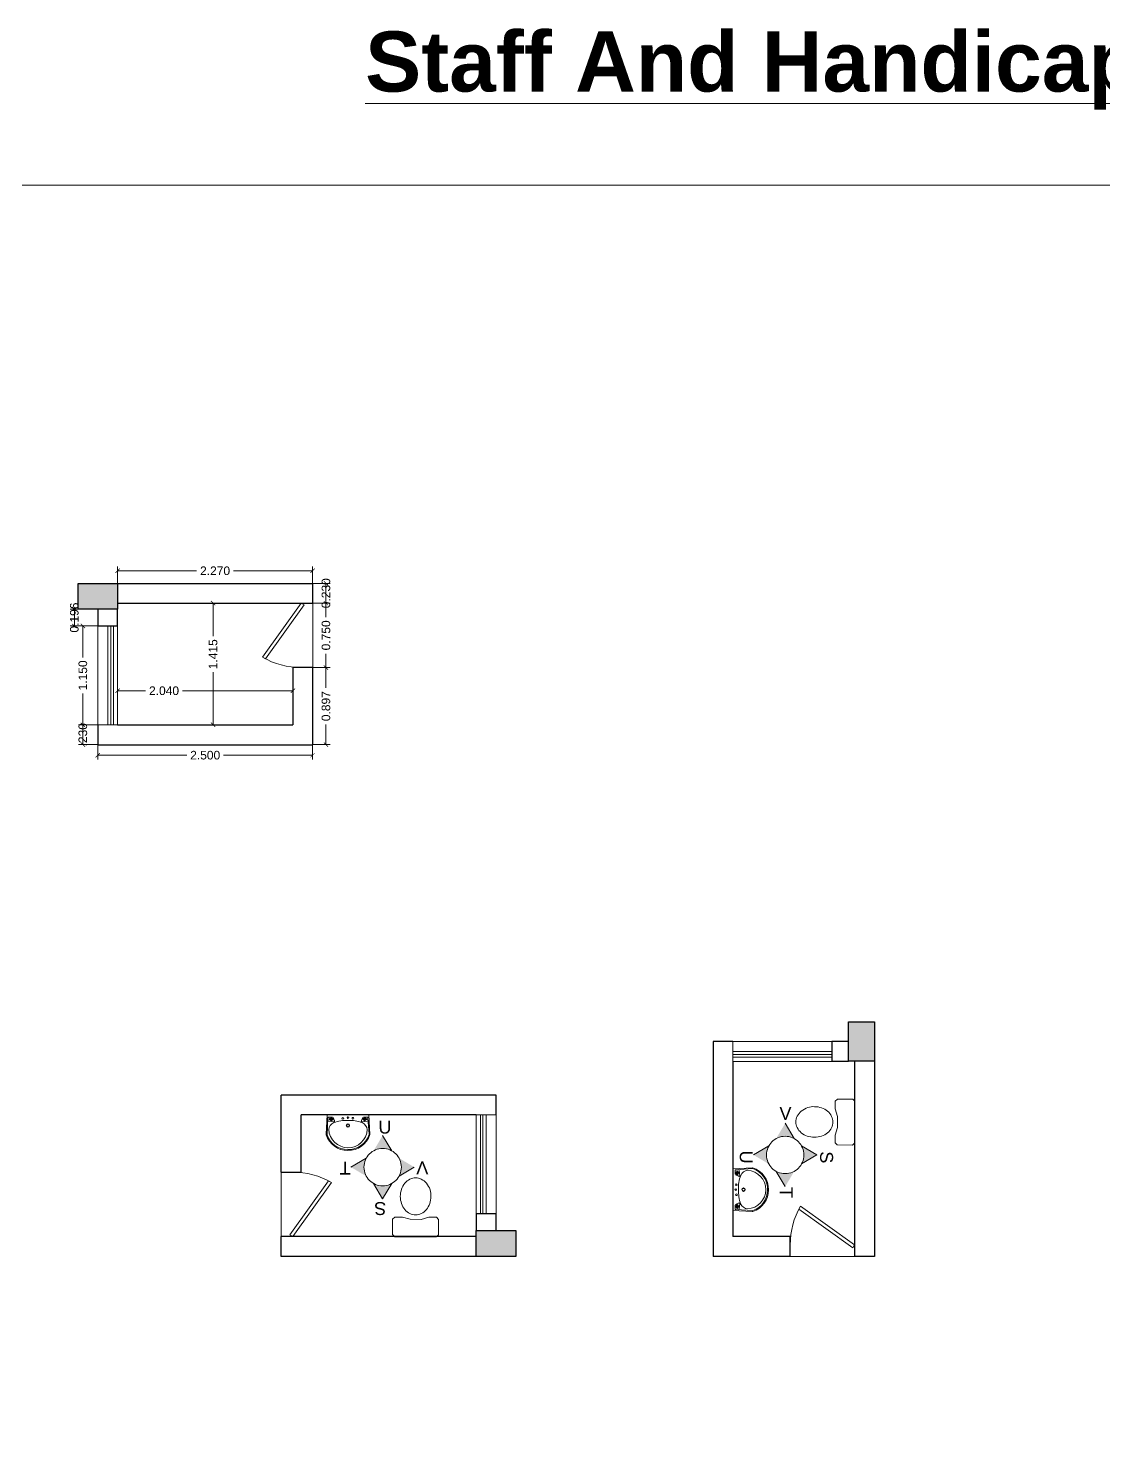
# Model space of a CAD drawing. Header units: millimetres. Extents: x 2733 to 5909, y 1038 to 2089.
# Drawn here: x 2978.73 to 2991.25, y 1056.26 to 1072.69 of the extents above; entities that cross this region are included whole.
import ezdxf

# ---------------------------------------------------------------- set-up
doc = ezdxf.new("R2010")
doc.units = ezdxf.units.MM
doc.header["$PDMODE"] = 35
for name, pattern in [('CENTER2', [1.125, 0.75, -0.125, 0.125, -0.125]), ('DASHED', [0.75, 0.5, -0.25]), ('DASHED2', [0.375, 0.25, -0.125])]:
    doc.linetypes.add(name, pattern=pattern)
doc.layers.get('0').update_dxf_attribs({"lineweight": 20})
doc.layers.get('Defpoints').update_dxf_attribs({"lineweight": 15})
for name, color, linetype, lineweight in [('Arrow', 1, 'Continuous', 15), ('COL HATCH', 253, 'Continuous', 13), ('Column', 251, 'Continuous', 30), ('DIM', 6, 'Continuous', 18), ('Door', 54, 'Continuous', 18), ('Fixture', 44, 'Continuous', 13), ('RD', 7, 'Continuous', 18), ('TEXT', 7, 'Continuous', 15), ('Ventilator', 200, 'Continuous', 18), ('Wall', 7, 'Continuous', 30), ('Window-Wall', 7, 'Continuous', 18)]:
    doc.layers.add(name, color=color, linetype=linetype, lineweight=lineweight)
doc.styles.add('L120', font='arial.ttf', dxfattribs={"height": 0.6})
doc.styles.add('SCALE 1000', font='simplex.shx', dxfattribs={"height": 2})
doc.styles.add('Tabrej', font='arial.ttf')
doc.dimstyles.new('DIMEN', dxfattribs={"dimtxt": 0.3, "dimasz": 0.25, "dimexe": 0.18, "dimexo": 0.0625, "dimgap": 0.09, "dimtad": 0, "dimdec": 3, "dimzin": 0, "dimdsep": 46, "dimtxsty": 'Tabrej', "dimcen": 0, "dimclrd": 256, "dimclre": 256, "dimclrt": 7, "dimadec": 0, "dimazin": 0, "dimtfac": 1, "dimtdec": 3, "dimtofl": 0, "dimtmove": 0, "dimatfit": 1, "dimfxl": 0, "dimtolj": 1, "dimtzin": 0, "dimlwd": -1, "dimlwe": -1, "dimarcsym": 0})

# ---------------------------------------------------------------- blocks, each defined once
blk = doc.blocks.new('ENGLISH SHEET')
at = {"layer": 'Fixture'}
for p, q in [((4663.798, 251.204), (4663.773, 251.179)), ((4663.773, 251.179), (4663.773, 250.696)), ((4663.976, 251.204), (4663.798, 251.204)), ((4664.002, 251.179), (4663.976, 251.204)), ((4664.002, 251.09), (4664.002, 251.179)), ((4663.976, 251.001), (4664.002, 251.09)), ((4663.976, 250.874), (4663.976, 251.001)), ((4663.976, 251.001), (4663.976, 250.874)), ((4664.002, 250.785), (4663.976, 250.874)), ((4663.773, 250.696), (4663.798, 250.67)), ((4663.976, 250.67), (4664.002, 250.696)), ((4664.002, 250.696), (4664.002, 250.785)), ((4663.798, 250.67), (4663.976, 250.67))]:
    blk.add_line(p, q, dxfattribs=at)
blk.add_lwpolyline([(4664.459, 250.937, 0.117036), (4664.443, 251.003, 0.104338), (4664.396, 251.063, 0.09029), (4664.321, 251.105, 0.09898), (4664.243, 251.115, 0.08237), (4664.159, 251.101, 0.09029), (4664.09, 251.063, 0.104338), (4664.043, 251.003, 0.117036), (4664.027, 250.937, 0.117036), (4664.043, 250.871, 0.104338), (4664.09, 250.811, 0.09029), (4664.159, 250.773, 0.08237), (4664.243, 250.759, 0.08237), (4664.327, 250.773, 0.09029), (4664.396, 250.811, 0.104338), (4664.443, 250.871, 0.117036)], format="xyb", close=True, dxfattribs=at)
blk = doc.blocks.new('RSA BASIN 9')
for points in [[(-0.1, -16.2, 0.340881), (10.04, -9, 0.074195), (10.06, -8.89), (9.53, 0), (-9.54, 0), (-10.02, -8.77, 0.082611), (-9.96, -9.15, 0.330812), (-0.1, -16.2)], [(0, -15.03, 0.391482), (8.86, -6.67, 0.252869), (6.53, -3.51, 0.087242), (0.02, -2.46, 0.079484), (-6.53, -3.51, 0.2542), (-8.82, -6.67, 0.39026), (0, -15.03)], [(-8.57, -1.96, -0.907437), (-8.45, -1.81), (-7.52, -2.57, -0.907437), (-7.64, -2.72)], [(-8.2, -1.64, -0.907437), (-8.07, -1.49), (-7.14, -2.25, -0.907437), (-7.27, -2.4)], [(-7.82, -1.32, -0.907437), (-7.7, -1.17), (-6.77, -1.93, -0.907437), (-6.89, -2.08)], [(7.82, -1.32, 0.907437), (7.7, -1.17), (6.77, -1.93, 0.907437), (6.89, -2.08)], [(8.2, -1.64, 0.907437), (8.07, -1.49), (7.14, -2.25, 0.907437), (7.27, -2.4)], [(8.57, -1.96, 0.907437), (8.45, -1.81), (7.52, -2.57, 0.907437), (7.64, -2.72)]]:
    blk.add_lwpolyline(points, format="xyb", close=True)
for points in [[(-5.93, -3.31), (-6.16, -2.95, -0.183787), (-6.22, -2.68, 0.126662), (-6.25, -2.43), (-6.59, -1.44, 0.35453), (-7.05, -0.98), (-8.75, -0.98, 0.414214), (-9.14, -1.37), (-9.56, -9.09, 0.329849), (-0.07, -15.81, 0.338736), (9.65, -8.94, 0.075632), (9.66, -8.82), (9.14, -1.37, 0.414214), (8.75, -0.98), (7.05, -0.98, 0.35453), (6.59, -1.44), (6.25, -2.43, 0.126662), (6.22, -2.68, -0.183787), (6.16, -2.95), (5.93, -3.31)], [(-6.18, -3.39), (-6.24, -3.29, 0.220542), (-6.52, -3.11), (-8.75, -2.78, -0.361119), (-9.19, -2.35)], [(6.18, -3.39), (6.24, -3.29, -0.220542), (6.52, -3.11), (8.75, -2.78, 0.358803), (9.21, -2.33, 0.358803)]]:
    blk.add_lwpolyline(points, format="xyb")
for centre, radius in [((-2.35, -1.56), 0.399), ((0, -4.82), 0.771), ((0, -4.82), 0.602), ((0, -1.23), 0.399), ((2.28, -1.51), 0.399)]:
    blk.add_circle(centre, radius)
blk = doc.blocks.new('CU')
at = {"layer": 'COL HATCH', "linetype": 'CENTER2'}
h = blk.add_hatch(color=256, dxfattribs=at)
h.dxf.hatch_style = 1
h.paths.add_polyline_path([(0, 0.035), (0, -0.265), (0.46, -0.265), (0.46, 0.035)])
at = {"layer": 'Column', "linetype": 'CENTER2'}
blk.add_lwpolyline([(0, 0.035), (0, -0.265), (0.46, -0.265), (0.46, 0.035), (0, 0.035)], dxfattribs=at)
blk = doc.blocks.new('bgd')
at = {"layer": 'Door'}
blk.add_line((2881.933, 979.85), (2881.933, 979.1), dxfattribs=at)
blk.add_lwpolyline([(2881.798, 979.85), (2881.348, 979.22), (2881.382, 979.2), (2881.832, 979.83)], close=True, dxfattribs=at)
blk.add_arc((2881.798, 980), 0.9, 240, 270, dxfattribs=at)
blk = doc.blocks.new('gbgd')
at = {"layer": 'Ventilator', "linetype": 'Continuous', "ltscale": 0.02}
for p, q in [((5586.046, -775.53), (5587.196, -775.53)), ((5586.046, -775.56), (5587.196, -775.56))]:
    blk.add_line(p, q, dxfattribs=at)
at = {"layer": 'Window-Wall'}
for p, q in [((5587.196, -775.378), (5586.046, -775.378)), ((5586.046, -775.378), (5586.046, -775.608)), ((5586.046, -775.493), (5587.196, -775.493)), ((5587.196, -775.608), (5587.196, -775.378)), ((5586.046, -775.608), (5587.196, -775.608))]:
    blk.add_line(p, q, dxfattribs=at)
blk = doc.blocks.new('_ArchTick')
at = {"color": 0, "const_width": 0.15}
blk.add_lwpolyline([(-0.5, -0.5), (0.5, 0.5)], dxfattribs=at)
blk = doc.blocks.new('*D634')
at = {"layer": 'Defpoints', "color": 0, "lineweight": 15, "transparency": 16777216}
for p in [(2982.036, 1066.371), (2979.766, 1066.225), (2982.036, 1066.225)]:
    blk.add_point(p, dxfattribs=at)
at = {"layer": 'DIM', "transparency": 16777216}
for p, q in [((2979.766, 1066.226), (2979.766, 1066.421)), ((2979.766, 1066.371), (2980.686, 1066.371)), ((2982.036, 1066.371), (2981.115, 1066.371)), ((2982.036, 1066.226), (2982.036, 1066.421))]:
    blk.add_line(p, q, dxfattribs=at)
at = {"layer": 'DIM', "transparency": 16777216, "xscale": 0.05, "yscale": 0.05, "zscale": 0.05, "rotation": 180}
blk.add_blockref('_ArchTick', (2979.766, 1066.371), dxfattribs=at)
at = {"layer": 'DIM', "transparency": 16777216, "xscale": 0.05, "yscale": 0.05, "zscale": 0.05}
blk.add_blockref('_ArchTick', (2982.036, 1066.371), dxfattribs=at)
at = {"layer": 'DIM', "color": 7, "transparency": 16777216, "insert": (2980.901, 1066.371), "char_height": 0.1, "attachment_point": 5, "style": 'Tabrej'}
blk.add_mtext('\\A1;2.270', dxfattribs=at)
blk = doc.blocks.new('*D635')
at = {"layer": 'Defpoints', "color": 0, "lineweight": 15, "transparency": 16777216}
for p in [(2982.036, 1065.995), (2982.192, 1065.995), (2982.036, 1065.245)]:
    blk.add_point(p, dxfattribs=at)
at = {"layer": 'DIM', "transparency": 16777216}
for p, q in [((2982.037, 1065.995), (2982.242, 1065.995)), ((2982.192, 1065.995), (2982.192, 1065.833)), ((2982.192, 1065.245), (2982.192, 1065.406)), ((2982.037, 1065.245), (2982.242, 1065.245))]:
    blk.add_line(p, q, dxfattribs=at)
at = {"layer": 'DIM', "transparency": 16777216, "xscale": 0.05, "yscale": 0.05, "zscale": 0.05}
for p, rotation in [((2982.192, 1065.995), 90), ((2982.192, 1065.245), 270)]:
    blk.add_blockref('_ArchTick', p, dxfattribs=dict(at, rotation=rotation))
at = {"layer": 'DIM', "color": 7, "transparency": 16777216, "insert": (2982.192, 1065.62), "char_height": 0.1, "attachment_point": 5, "rotation": 90, "style": 'Tabrej'}
blk.add_mtext('\\A1;0.750', dxfattribs=at)
blk = doc.blocks.new('*D636')
at = {"layer": 'Defpoints', "color": 0, "lineweight": 15, "transparency": 16777216}
for p in [(2982.036, 1065.245), (2982.192, 1065.245), (2982.036, 1064.348)]:
    blk.add_point(p, dxfattribs=at)
at = {"layer": 'DIM', "transparency": 16777216}
for p, q in [((2982.037, 1065.245), (2982.242, 1065.245)), ((2982.192, 1065.245), (2982.192, 1065.01)), ((2982.192, 1064.348), (2982.192, 1064.582)), ((2982.037, 1064.348), (2982.242, 1064.348))]:
    blk.add_line(p, q, dxfattribs=at)
at = {"layer": 'DIM', "transparency": 16777216, "xscale": 0.05, "yscale": 0.05, "zscale": 0.05}
for p, rotation in [((2982.192, 1065.245), 90), ((2982.192, 1064.348), 270)]:
    blk.add_blockref('_ArchTick', p, dxfattribs=dict(at, rotation=rotation))
at = {"layer": 'DIM', "color": 7, "transparency": 16777216, "insert": (2982.192, 1064.796), "char_height": 0.1, "attachment_point": 5, "rotation": 90, "style": 'Tabrej'}
blk.add_mtext('\\A1;0.897', dxfattribs=at)
blk = doc.blocks.new('*D632')
at = {"layer": 'Defpoints', "color": 0, "lineweight": 15, "transparency": 16777216}
for p in [(2982.037, 1066.225), (2982.192, 1066.225), (2982.037, 1065.995)]:
    blk.add_point(p, dxfattribs=at)
at = {"layer": 'DIM', "transparency": 16777216}
for p, q in [((2982.039, 1066.225), (2982.242, 1066.225)), ((2982.192, 1065.995), (2982.192, 1066.225)), ((2982.039, 1065.995), (2982.242, 1065.995))]:
    blk.add_line(p, q, dxfattribs=at)
at = {"layer": 'DIM', "transparency": 16777216, "xscale": 0.05, "yscale": 0.05, "zscale": 0.05}
for p, rotation in [((2982.192, 1066.225), 90), ((2982.192, 1065.995), 270)]:
    blk.add_blockref('_ArchTick', p, dxfattribs=dict(at, rotation=rotation))
at = {"layer": 'DIM', "color": 7, "transparency": 16777216, "insert": (2982.192, 1066.11), "char_height": 0.1, "attachment_point": 5, "rotation": 90, "style": 'Tabrej'}
blk.add_mtext('\\A1;0.230', dxfattribs=at)
blk = doc.blocks.new('*D637')
at = {"layer": 'Defpoints', "color": 0, "lineweight": 15, "transparency": 16777216}
for p in [(2979.536, 1064.348), (2982.036, 1064.348), (2982.036, 1064.225)]:
    blk.add_point(p, dxfattribs=at)
at = {"layer": 'DIM', "transparency": 16777216}
for p, q in [((2979.536, 1064.346), (2979.536, 1064.175)), ((2982.036, 1064.346), (2982.036, 1064.175)), ((2979.536, 1064.225), (2980.571, 1064.225)), ((2982.036, 1064.225), (2981, 1064.225))]:
    blk.add_line(p, q, dxfattribs=at)
at = {"layer": 'DIM', "transparency": 16777216, "xscale": 0.05, "yscale": 0.05, "zscale": 0.05, "rotation": 180}
blk.add_blockref('_ArchTick', (2979.536, 1064.225), dxfattribs=at)
at = {"layer": 'DIM', "transparency": 16777216, "xscale": 0.05, "yscale": 0.05, "zscale": 0.05}
blk.add_blockref('_ArchTick', (2982.036, 1064.225), dxfattribs=at)
at = {"layer": 'DIM', "color": 7, "transparency": 16777216, "insert": (2980.786, 1064.225), "char_height": 0.1, "attachment_point": 5, "style": 'Tabrej'}
blk.add_mtext('\\A1;2.500', dxfattribs=at)
blk = doc.blocks.new('*D638')
at = {"layer": 'Defpoints', "color": 0, "lineweight": 15, "transparency": 16777216}
for p in [(2979.536, 1064.579), (2979.362, 1064.348), (2979.536, 1064.348)]:
    blk.add_point(p, dxfattribs=at)
at = {"layer": 'DIM', "transparency": 16777216}
for p, q in [((2979.534, 1064.579), (2979.312, 1064.579)), ((2979.362, 1064.579), (2979.362, 1064.348)), ((2979.534, 1064.348), (2979.312, 1064.348))]:
    blk.add_line(p, q, dxfattribs=at)
at = {"layer": 'DIM', "transparency": 16777216, "xscale": 0.05, "yscale": 0.05, "zscale": 0.05}
for p, rotation in [((2979.362, 1064.579), 90), ((2979.362, 1064.348), 270)]:
    blk.add_blockref('_ArchTick', p, dxfattribs=dict(at, rotation=rotation))
at = {"layer": 'DIM', "color": 7, "transparency": 16777216, "insert": (2979.362, 1064.463), "char_height": 0.1, "attachment_point": 5, "rotation": 90, "style": 'Tabrej'}
blk.add_mtext('\\A1;.230', dxfattribs=at)
blk = doc.blocks.new('*D639')
at = {"layer": 'Defpoints', "color": 0, "lineweight": 15, "transparency": 16777216}
for p in [(2979.536, 1065.729), (2979.362, 1064.579), (2979.536, 1064.579)]:
    blk.add_point(p, dxfattribs=at)
at = {"layer": 'DIM', "transparency": 16777216}
for p, q in [((2979.534, 1065.729), (2979.312, 1065.729)), ((2979.362, 1065.729), (2979.362, 1065.363)), ((2979.362, 1064.579), (2979.362, 1064.945)), ((2979.534, 1064.579), (2979.312, 1064.579))]:
    blk.add_line(p, q, dxfattribs=at)
at = {"layer": 'DIM', "transparency": 16777216, "xscale": 0.05, "yscale": 0.05, "zscale": 0.05}
for p, rotation in [((2979.362, 1065.729), 90), ((2979.362, 1064.579), 270)]:
    blk.add_blockref('_ArchTick', p, dxfattribs=dict(at, rotation=rotation))
at = {"layer": 'DIM', "color": 7, "transparency": 16777216, "insert": (2979.362, 1065.154), "char_height": 0.1, "attachment_point": 5, "rotation": 90, "style": 'Tabrej'}
blk.add_mtext('\\A1;1.150', dxfattribs=at)
blk = doc.blocks.new('*D640')
at = {"layer": 'Defpoints', "color": 0, "lineweight": 15, "transparency": 16777216}
for p in [(2979.672, 1065.925), (2979.263, 1065.729), (2979.67, 1065.729)]:
    blk.add_point(p, dxfattribs=at)
at = {"layer": 'DIM', "transparency": 16777216}
for p, q in [((2979.67, 1065.925), (2979.213, 1065.925)), ((2979.263, 1065.925), (2979.263, 1065.729)), ((2979.669, 1065.729), (2979.213, 1065.729))]:
    blk.add_line(p, q, dxfattribs=at)
at = {"layer": 'DIM', "transparency": 16777216, "xscale": 0.05, "yscale": 0.05, "zscale": 0.05}
for p, rotation in [((2979.263, 1065.925), 90), ((2979.263, 1065.729), 270)]:
    blk.add_blockref('_ArchTick', p, dxfattribs=dict(at, rotation=rotation))
at = {"layer": 'DIM', "color": 7, "transparency": 16777216, "insert": (2979.263, 1065.827), "char_height": 0.1, "attachment_point": 5, "rotation": 90, "style": 'Tabrej'}
blk.add_mtext('\\A1;0.196', dxfattribs=at)
blk = doc.blocks.new('*D641')
at = {"layer": 'Defpoints', "color": 0, "lineweight": 15, "transparency": 16777216}
for p in [(2979.766, 1064.967), (2981.806, 1064.975), (2981.806, 1064.967)]:
    blk.add_point(p, dxfattribs=at)
at = {"layer": 'DIM', "transparency": 16777216}
for p, q in [((2979.766, 1064.968), (2979.766, 1065.025)), ((2981.806, 1064.968), (2981.806, 1065.025)), ((2979.766, 1064.975), (2980.093, 1064.975)), ((2981.806, 1064.975), (2980.521, 1064.975))]:
    blk.add_line(p, q, dxfattribs=at)
at = {"layer": 'DIM', "transparency": 16777216, "xscale": 0.05, "yscale": 0.05, "zscale": 0.05, "rotation": 180}
blk.add_blockref('_ArchTick', (2979.766, 1064.975), dxfattribs=at)
at = {"layer": 'DIM', "transparency": 16777216, "xscale": 0.05, "yscale": 0.05, "zscale": 0.05}
blk.add_blockref('_ArchTick', (2981.806, 1064.975), dxfattribs=at)
at = {"layer": 'DIM', "color": 7, "transparency": 16777216, "insert": (2980.307, 1064.975), "char_height": 0.1, "attachment_point": 5, "style": 'Tabrej'}
blk.add_mtext('\\A1;2.040', dxfattribs=at)
blk = doc.blocks.new('*D642')
at = {"layer": 'Defpoints', "color": 0, "lineweight": 15, "transparency": 16777216}
for p in [(2980.878, 1065.995), (2980.886, 1065.995), (2980.886, 1064.579)]:
    blk.add_point(p, dxfattribs=at)
at = {"layer": 'DIM', "transparency": 16777216}
for p, q in [((2980.884, 1065.995), (2980.828, 1065.995)), ((2980.878, 1065.995), (2980.878, 1065.609)), ((2980.878, 1064.579), (2980.878, 1065.191)), ((2980.885, 1064.579), (2980.828, 1064.579))]:
    blk.add_line(p, q, dxfattribs=at)
at = {"layer": 'DIM', "transparency": 16777216, "xscale": 0.05, "yscale": 0.05, "zscale": 0.05}
for p, rotation in [((2980.878, 1065.995), 90), ((2980.878, 1064.579), 270)]:
    blk.add_blockref('_ArchTick', p, dxfattribs=dict(at, rotation=rotation))
at = {"layer": 'DIM', "color": 7, "transparency": 16777216, "insert": (2980.878, 1065.4), "char_height": 0.1, "attachment_point": 5, "rotation": 90, "style": 'Tabrej'}
blk.add_mtext('\\A1;1.415', dxfattribs=at)

msp = doc.modelspace()

# ---------------------------------------------------------------- hatches: boundary and pattern name
at = {"layer": 'Arrow', "ltscale": 0.05}
for points in [[(2987.5374, 1059.9412), (2987.6424, 1059.7633, 0.1266586), (2987.5374, 1059.7903, 0.1266586), (2987.4323, 1059.7633)], [(2982.9566, 1059.6213, 0.2574473), (2982.7465, 1059.6213), (2982.8516, 1059.7993)], [(2987.3468, 1059.6778, 0.2574473), (2987.3468, 1059.4677), (2987.1689, 1059.5728)], [(2987.7279, 1059.6778), (2987.9058, 1059.5728), (2987.7279, 1059.4677, 0.2574473)], [(2982.661, 1059.5359, 0.1266586), (2982.634, 1059.4308, 0.1266586), (2982.661, 1059.3257), (2982.4831, 1059.4308)], [(2983.22, 1059.4308), (2983.0421, 1059.3257, 0.1266586), (2983.0691, 1059.4308, 0.1266586), (2983.0421, 1059.5359)], [(2987.4323, 1059.3822, 0.1266586), (2987.5374, 1059.3552, 0.1266586), (2987.6424, 1059.3822), (2987.5374, 1059.2043)], [(2982.9566, 1059.2403), (2982.8516, 1059.0623), (2982.7465, 1059.2403, 0.2574473)]]:
    msp.add_hatch(color=256, dxfattribs=at).paths.add_polyline_path(points)

# ---------------------------------------------------------------- linework, layer by layer
for p, q in [((2981.9007, 1065.9947), (2982.0357, 1065.9947)), ((2981.8066, 1058.6229), (2981.6716, 1058.6229)), ((2988.3453, 1058.5278), (2988.3453, 1058.3928))]:
    msp.add_line(p, q)
for p, q in [((2987.5374, 1059.9412), (2987.6424, 1059.7633)), ((2982.8516, 1059.7993), (2982.9566, 1059.6213)), ((2987.1689, 1059.5728), (2987.3468, 1059.6778)), ((2987.9058, 1059.5728), (2987.7279, 1059.6778)), ((2987.9058, 1059.5728), (2987.7279, 1059.4677)), ((2982.4831, 1059.4308), (2982.661, 1059.5359)), ((2983.22, 1059.4308), (2983.0421, 1059.3257)), ((2987.5374, 1059.2043), (2987.4323, 1059.3822)), ((2982.8516, 1059.0623), (2982.7465, 1059.2403)), ((2982.8516, 1059.0623), (2982.9566, 1059.2403))]:
    msp.add_line(p, q, dxfattribs=at)
at = {"layer": 'Arrow', "color": 1, "linetype": 'DASHED', "ltscale": 10}
for centre in [(2987.5374, 1059.5728), (2982.8516, 1059.4308)]:
    msp.add_circle(centre, 0.2176, dxfattribs=at)
at = {"layer": 'RD', "lineweight": 15}
msp.add_lwpolyline([(2964.6324, 1070.8574), (3019.7085, 1070.8574), (3019.7085, 1038.1163), (2964.6324, 1038.1163)], close=True, dxfattribs=at)
at = {"layer": 'Wall'}
for p, q in [((2979.7657, 1066.2247), (2982.0357, 1066.2247)), ((2982.0357, 1066.2247), (2982.0357, 1065.9947)), ((2979.7657, 1065.9947), (2982.0357, 1065.9948)), ((2981.8057, 1065.2447), (2981.8057, 1064.5791)), ((2982.0357, 1065.2447), (2981.8057, 1065.2447)), ((2982.0357, 1065.2447), (2982.0357, 1064.3476)), ((2979.5357, 1064.5791), (2979.5357, 1064.3476)), ((2979.7657, 1064.5791), (2981.8057, 1064.5791)), ((2979.5357, 1064.3476), (2982.0357, 1064.3476)), ((2986.6982, 1060.8928), (2986.6982, 1058.3928)), ((2986.9296, 1060.8928), (2986.6982, 1060.8928)), ((2986.9296, 1060.6628), (2986.9296, 1058.6228)), ((2988.3452, 1060.6628), (2988.3453, 1058.3928)), ((2988.5752, 1060.6628), (2988.5753, 1058.3928)), ((2981.6716, 1059.3729), (2981.6716, 1060.27)), ((2984.1716, 1060.27), (2981.6716, 1060.27)), ((2984.1716, 1060.0385), (2984.1716, 1060.27)), ((2981.9016, 1059.3729), (2981.9016, 1060.0385)), ((2983.9416, 1060.0385), (2981.9016, 1060.0385)), ((2981.6716, 1059.3729), (2981.9016, 1059.3729)), ((2983.9416, 1058.6229), (2981.6716, 1058.6229)), ((2981.6716, 1058.3929), (2981.6716, 1058.6229)), ((2987.5953, 1058.6228), (2986.9296, 1058.6228)), ((2987.5953, 1058.3928), (2987.5953, 1058.6228)), ((2983.9416, 1058.3929), (2981.6716, 1058.3929)), ((2987.5953, 1058.3928), (2986.6982, 1058.3928)), ((2988.5753, 1058.3928), (2988.3453, 1058.3928))]:
    msp.add_line(p, q, dxfattribs=at)
at = {"layer": 'Wall', "linetype": 'CENTER2'}
for p, q in [((2982.0357, 1066.2248), (2982.0357, 1065.9948)), ((2981.6716, 1058.3928), (2981.6716, 1058.6228)), ((2988.5753, 1058.3928), (2988.3453, 1058.3928))]:
    msp.add_line(p, q, dxfattribs=at)
at = {"layer": 'Wall'}
for points in [[(2979.5357, 1065.9247), (2979.5357, 1065.7291), (2979.7657, 1065.7291), (2979.7657, 1065.9247)], [(2988.2752, 1060.8928), (2988.0796, 1060.8928), (2988.0796, 1060.6628), (2988.2752, 1060.6628)], [(2984.1716, 1058.6929), (2984.1716, 1058.8885), (2983.9416, 1058.8885), (2983.9416, 1058.6929)]]:
    msp.add_lwpolyline(points, close=True, dxfattribs=at)

# ---------------------------------------------------------------- block references
for p, rotation in [((2204.1582, -4521.467), 90), ((3759.5492, 6646.0846), 270)]:
    msp.add_blockref('gbgd', p, dxfattribs=dict(rotation=rotation))
msp.add_blockref('gbgd', (-2599.1165, 1836.2704))
at = {"layer": 'Column', "linetype": 'CENTER2', "xscale": -1}
msp.add_blockref('CU', (2979.7657, 1066.1897), dxfattribs=at)
for p, rotation in [((2988.5402, 1060.6628), 270), ((2983.9416, 1058.4279), 180)]:
    msp.add_blockref('CU', p, dxfattribs=dict(at, rotation=rotation))
at = {"layer": 'Door', "lineweight": 15}
msp.add_blockref('bgd', (100.1058, 86.1451), dxfattribs=at)
for p, rotation in [((5863.6045, 2038.4725), 180), ((2008.4957, 3940.3257), 270)]:
    msp.add_blockref('bgd', p, dxfattribs=dict(at, rotation=rotation))
at = {"layer": 'Fixture', "extrusion": (0, 0, -1), "zscale": -1}
for p, rotation in [((-7651.5595, 798.8), 0.1255462015519935), ((-2722.0788, -3604.5914), 90.12554620155198)]:
    msp.add_blockref('ENGLISH SHEET', p, dxfattribs=dict(at, rotation=rotation))
at = {"layer": 'Fixture', "ltscale": 10000, "extrusion": (0, 0, -1), "xscale": -0.0254326166761463, "yscale": 0.02543261667597108, "zscale": -0.0254326166761463}
for p, rotation in [((-2982.4478, 1060.0383), 0.04639637732230639), ((-2986.9298, 1059.1691), 270.0463963773223)]:
    msp.add_blockref('RSA BASIN 9', p, dxfattribs=dict(at, rotation=rotation))

# ---------------------------------------------------------------- texts
at = {"layer": 'Arrow', "ltscale": 0.05, "char_height": 0.15, "width": 4.322064, "attachment_point": 1, "style": 'L120'}
for s, insert in [('V ', (2987.4706, 1060.1306)), ('U', (2982.8024, 1059.9717))]:
    msp.add_mtext(s, dxfattribs=dict(at, insert=insert))
for s, insert, rotation in [('U', (2987.1585, 1059.6234), 270), ('S', (2988.0942, 1059.6149), 270), ('T', (2982.4783, 1059.3444), 180), ('V', (2983.3832, 1059.3482), 180), ('T', (2987.6238, 1059.1995), 270), ('S', (2982.8937, 1058.874), 180)]:
    msp.add_mtext(s, dxfattribs=dict(at, insert=insert, rotation=rotation))
at = {"layer": 'TEXT', "linetype": 'DASHED2', "insert": (2982.648, 1071.7372), "char_height": 0.7, "width": 22.067431, "attachment_point": 7, "style": 'SCALE 1000'}
msp.add_mtext('{\\fArial|b1|i0|c0|p34;\\LStaff And Handicapped Toilet Details}', dxfattribs=at)

# ---------------------------------------------------------------- dimensions: what is measured, and where the dimension line sits
at = {"layer": 'DIM'}
for base, p1, p2, picture, middle in [((2982.0357, 1066.3709), (2979.7657, 1066.2247), (2982.0357, 1066.2248), '*D634', (2980.9007, 1066.3709)), ((2981.8057, 1064.9751), (2979.7657, 1064.9667), (2981.8057, 1064.9667), '*D641', (2980.3069, 1064.9751)), ((2982.0357, 1064.2248), (2979.5357, 1064.3476), (2982.0357, 1064.3476), '*D637', (2980.7857, 1064.2248))]:
    dim = msp.add_linear_dim(base=base, p1=p1, p2=p2, dimstyle='DIMEN', override={"dimscale": 0.5, "dimtxt": 0.2, "dimasz": 0.1, "dimexe": 0.1, "dimexo": 0.003, "dimblk1": 'ArchTick', "dimblk2": 'ArchTick', "dimsah": 1}, dxfattribs=at)
    dim.commit()
    dim.dimension.update_dxf_attribs({"geometry": picture, "text_midpoint": middle, "dimtype": 160})
for base, p1, p2, picture, middle in [((2982.1922, 1066.2247), (2982.0372, 1065.9947), (2982.0372, 1066.2247), '*D632', (2982.1922, 1066.1097)), ((2979.2627, 1065.7291), (2979.6716, 1065.9247), (2979.6701, 1065.7291), '*D640', (2979.2627, 1065.8269)), ((2982.1922, 1065.2447), (2982.0357, 1064.3476), (2982.0357, 1065.2447), '*D636', (2982.1922, 1064.7962))]:
    dim = msp.add_linear_dim(base=base, p1=p1, p2=p2, angle=90, dimstyle='DIMEN', override={"dimscale": 0.5, "dimtxt": 0.2, "dimasz": 0.1, "dimexe": 0.1, "dimexo": 0.003, "dimblk1": 'ArchTick', "dimblk2": 'ArchTick', "dimsah": 1}, dxfattribs=at)
    dim.commit()
    dim.dimension.update_dxf_attribs({"geometry": picture, "text_midpoint": middle, "dimtype": 160})
for base, p1, p2, text, picture, middle in [((2980.8776, 1065.9947), (2980.886, 1064.5791), (2980.886, 1065.9947), '1.415', '*D642', (2980.8776, 1065.3999)), ((2979.3617, 1064.3476), (2979.5357, 1064.5791), (2979.5357, 1064.3476), '.230', '*D638', (2979.3617, 1064.4634))]:
    dim = msp.add_linear_dim(base=base, p1=p1, p2=p2, angle=90, text=text, dimstyle='DIMEN', override={"dimscale": 0.5, "dimtxt": 0.2, "dimasz": 0.1, "dimexe": 0.1, "dimexo": 0.003, "dimblk1": 'ArchTick', "dimblk2": 'ArchTick', "dimsah": 1}, dxfattribs=at)
    dim.commit()
    dim.dimension.update_dxf_attribs({"geometry": picture, "text_midpoint": middle, "dimtype": 160})
for base, p1, p2, picture, middle in [((2982.1922, 1065.9947), (2982.0357, 1065.2447), (2982.0357, 1065.9947), '*D635', (2982.1922, 1065.6197)), ((2979.3617, 1064.5791), (2979.5357, 1065.7291), (2979.5357, 1064.5791), '*D639', (2979.3617, 1065.1541))]:
    dim = msp.add_linear_dim(base=base, p1=p1, p2=p2, angle=90, dimstyle='DIMEN', override={"dimscale": 0.5, "dimtxt": 0.2, "dimasz": 0.1, "dimexe": 0.1, "dimexo": 0.003, "dimblk1": 'ArchTick', "dimblk2": 'ArchTick', "dimsah": 1}, dxfattribs=at)
    dim.commit()
    dim.dimension.update_dxf_attribs({"geometry": picture, "text_midpoint": middle})

doc.saveas('drawing.dxf')
